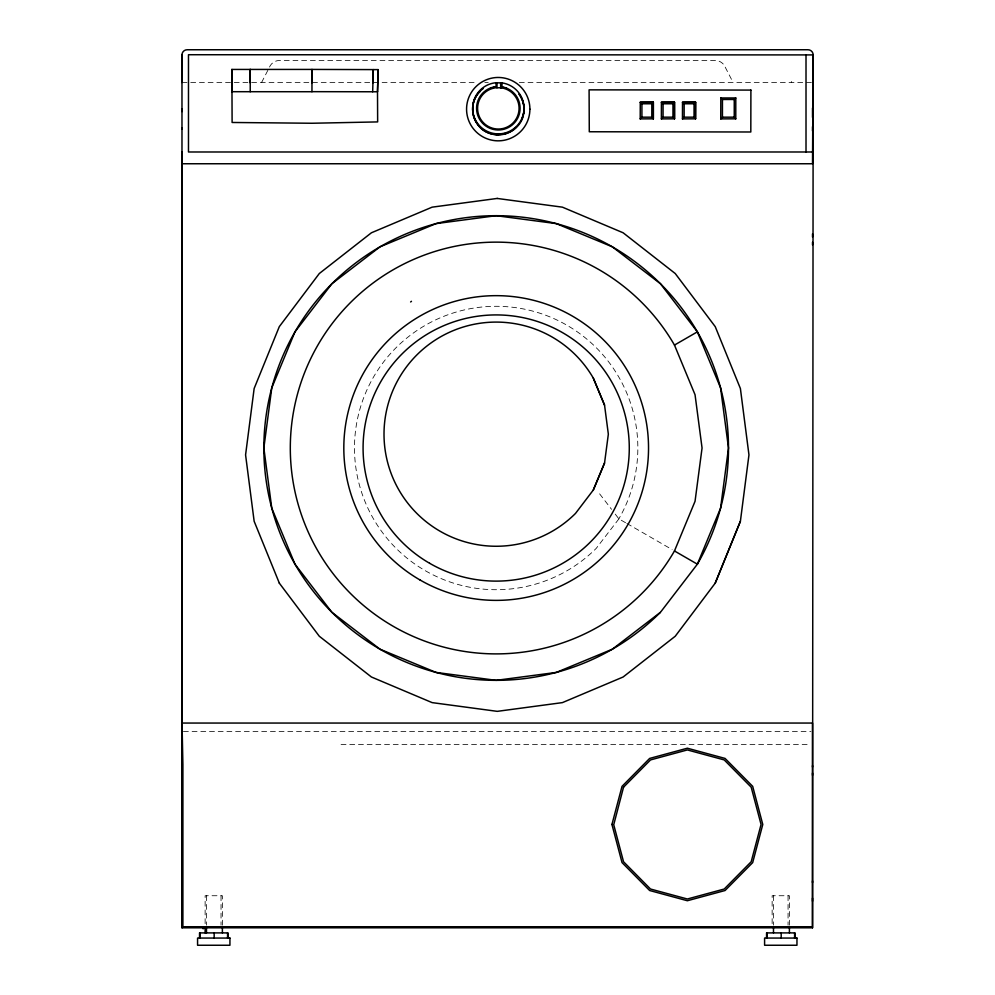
<?xml version="1.0" encoding="UTF-8"?>
<svg xmlns="http://www.w3.org/2000/svg" width="995" height="995" viewBox="0 0 995 995"><rect width="100%" height="100%" fill="white"/><g stroke="black" fill="none" stroke-linecap="round" stroke-linejoin="round"><path stroke-width="0.75" stroke-dasharray="4.97 3.73" d="M261.561 82.535L270.18 65.794A10.584 10.584 0 0 1 279.334 60.508L715.355 60.508A10.584 10.584 0 0 1 724.509 65.794L733.128 82.535M182.023 82.535L477.351 82.535M484.826 82.535L488.234 82.535M519.328 82.535L811.621 82.535M183.391 731.412L810.962 731.412M341.049 744.621L809.37 744.621M625.556 522.711L618.902 518.88L615.233 514.104M626.887 523.482L672.11 549.588M599.612 493.843L611.564 509.34M791.361 81.49L791.361 82.535M789.408 925.151L789.408 895.736L772.145 895.736L772.145 925.151M788.065 895.736L788.065 925.151M773.488 895.736L773.488 925.151M222.382 925.151L222.382 895.736L205.132 895.736L205.132 925.151M221.039 895.736L221.039 925.151M206.475 895.736L206.475 925.151M618.902 518.88L596.254 548.332A141.688 141.688 0 0 1 362.988 496.343A141.688 141.688 0 0 1 508.582 306.846A141.688 141.688 0 0 1 618.853 518.843"/><path stroke-width="1.49" d="M181.973 54.912L182.023 927.8L812.517 927.8L813.164 54.912A5.162 5.162 0 0 0 808.002 49.75L187.135 49.75A5.162 5.162 0 0 0 181.973 54.912L181.973 82.535M181.836 731.412L182.023 927.8L182.893 926.743L182.906 764.707L182.023 723.054L812.517 723.054L812.517 927.8M203.179 928.845L203.179 927.8M231.773 91.764L231.885 69.439L232.109 122.472L311.982 123.256L377.652 121.912L377.503 91.776L311.957 91.664L311.982 69.426L231.773 69.439M651.812 103.766L651.812 117.174L653.329 118.815L640.208 118.89L640.27 102.249L653.329 102.249L653.329 118.815L653.329 102.249L640.208 102.311L641.912 103.766L651.812 103.766L653.329 102.249M640.208 118.89L641.912 117.186L641.912 103.766M672.968 103.766L672.968 117.174L674.498 118.815L661.376 118.89L661.426 102.249L674.486 102.249L674.498 118.815L674.486 102.249L661.376 102.311L663.068 103.766L672.968 103.766L674.486 102.249M661.376 118.89L663.068 117.186L663.068 103.766M694.062 103.766L694.05 117.174L695.58 118.815L682.458 118.89L682.52 102.249L695.592 102.249L682.471 102.311L684.15 103.766L694.062 103.766L695.592 102.249L695.53 118.878L695.542 102.311M682.458 118.89L684.137 117.186L684.15 103.766M735.778 118.815L720.753 118.89L720.815 97.958L735.79 97.958L735.778 118.815L734.248 117.174L734.26 99.475L735.753 98.02M720.753 118.89L722.432 117.186L722.445 99.475L720.815 97.958M812.517 901.271L812.517 898.099M812.517 882.615L812.517 880.911M812.517 775.354L812.517 772.991M812.517 767.045L812.517 765.59M812.517 244.981L812.517 242.233M812.517 237.021L812.517 233.875M812.517 130.93L812.517 126.676M812.517 117.41L812.517 108.02M813.164 54.912L813.164 151.986L188.478 151.986L188.478 54.725L813.164 54.912L812.517 163.752L181.973 163.752M496.953 87.834L497.065 82.809M500.634 82.883L500.672 87.821M507.04 88.58L501.492 86.963L501.579 83.12L500.783 83.095M495.97 86.665A21.753 21.716 0 0 0 479.727 119.512A21.753 21.716 0 0 0 516.417 120.333A21.753 21.716 0 0 0 501.654 86.789L501.741 82.908M372.926 82.908L373.312 69.6L378.137 69.613L377.503 91.776L378.137 69.613M372.677 91.776L373.312 69.6L311.982 69.426L311.982 82.809M279.296 583.12L319.296 636.24L371.421 676.998L432.128 702.619L497.264 711.35L562.411 702.619L623.119 676.998L675.244 636.24L715.243 583.12L740.392 521.268L748.961 454.889L740.392 388.51L715.243 326.658L675.244 273.538L623.119 232.78L562.411 207.159L497.152 198.44M611.937 824.469L622.037 786.336L649.648 758.426L687.358 748.215L725.069 758.426L752.68 786.336L762.779 824.469L752.68 862.603L725.069 890.513L687.358 900.736L649.648 890.513L622.037 862.603L611.937 824.469L612.684 824.469M521.828 119.574L523.706 113.144A25.683 25.634 0 0 0 519.042 94.09A25.683 25.634 4.1 0 1 523.706 113.156C521.193 134.959 489.888 142.559 477.612 124.387A25.683 25.634 2.6 0 1 472.948 105.321A25.683 25.634 0 0 0 513.507 129.922L516.529 127.037M715.169 583.232L740.392 521.268M604.525 405.164L593.318 378.125A112.174 112.087 0 0 0 431.842 342.355A112.174 112.087 0 0 0 410.251 506.219A112.174 112.087 0 0 0 575.496 513.432L593.318 490.013L604.525 462.986M674.473 550.956L695.045 501.306L702.06 448.011L695.045 394.729L674.473 345.078A205.878 205.878 0 0 0 363.847 290.304A205.878 205.878 0 0 0 363.847 605.731A205.878 205.878 0 0 0 674.473 550.956L697.371 564.177L660.456 612.298L612.335 649.213L556.304 672.421L496.182 680.344L436.046 672.421L380.015 649.213L331.895 612.298L294.98 564.177L271.772 508.146L263.849 448.011L271.772 387.888L294.98 331.857L331.895 283.737L380.015 246.822L436.046 223.614L496.182 215.691L556.304 223.614L612.335 246.822L660.456 283.737L697.371 331.857L720.579 387.888L728.502 448.011L720.579 508.146L697.371 564.177A232.32 232.32 0 0 0 516.504 216.587A232.32 232.32 0 0 0 277.804 527.313A232.32 232.32 0 0 0 660.27 612.472M480.063 91.503L478.309 93.182A25.683 25.634 2.6 0 0 475.399 97.697A25.683 25.634 0 0 1 483.16 88.555M410.624 301.97L411.47 301.298M674.473 345.078L697.371 331.857M490.51 88.207L496.119 86.839L496.057 82.784L496.915 83.008M497.264 198.428L432.128 207.159L371.421 232.78L319.296 273.538L279.296 326.658L254.148 388.51L245.578 454.889L254.148 521.268L279.371 583.232M496.194 134.611L506.231 133.479M231.698 91.702L311.982 91.727M722.445 99.475L734.26 99.475M641.912 117.186L651.812 117.174M663.068 117.186L672.968 117.174M684.137 117.186L694.05 117.174M722.432 117.186L734.248 117.174M182.893 926.743L812.094 926.743M250.23 91.764L250.23 69.426L250.23 82.834M181.973 151.986L182.023 731.412M806.012 54.725L806.012 151.986M794.993 938.061L794.993 932.9L766.56 932.9L766.56 938.061M794.595 932.9L794.595 938.061M789.408 926.706L789.408 932.9M781.187 932.9L781.187 938.061M773.488 926.706L773.488 932.9M766.971 932.9L766.971 938.061M593.318 378.125L604.525 404.965L608.343 434.168L604.525 463.185L593.318 490.013M227.967 938.061L227.967 932.9L199.535 932.9L199.535 938.061M227.569 932.9L227.569 938.061M222.382 926.706L222.382 932.9M214.161 932.9L214.161 938.061M206.475 926.706L206.475 932.9M205.132 926.706L205.132 932.9M199.945 932.9L199.945 938.061M182.023 109.064L182.023 111.577M182.023 127.708L182.023 128.989M182.023 766.635L182.023 768.09M182.023 882.304L182.023 883.659M182.023 900.326L182.023 902.328M750.902 90.085L750.815 131.987L589.289 131.763L589.09 89.848L750.902 90.085M623.542 787.182L613.728 824.731L623.542 861.745L650.519 889.032L687.358 899.007L724.211 889.032L751.188 861.745L761.063 824.469L751.188 787.194L724.211 759.919L687.358 749.932L650.519 759.919L623.542 787.182M229.932 938.061L197.57 938.061L197.57 945.25L229.932 945.25L229.932 938.061M796.958 938.061L764.595 938.061L764.595 945.25L796.958 945.25L796.958 938.061M502.251 82.921L495.547 82.772A25.683 25.634 0 0 0 476.369 121.552A25.683 25.634 0 0 0 519.676 122.509A25.683 25.634 0 0 0 502.251 82.921M501.492 87.846L496.082 87.722A20.746 20.721 0 0 0 480.585 119.052A20.746 20.721 0 0 0 515.584 119.835A20.746 20.721 0 0 0 501.492 87.846M420.002 579.961A152.347 152.347 0 0 0 648.529 448.011A152.347 152.347 0 0 0 420.002 316.074A152.347 152.347 0 0 0 420.002 579.961M429.629 563.282A133.094 133.094 0 0 0 629.275 448.011A133.094 133.094 0 0 0 429.629 332.753A133.094 133.094 0 0 0 429.629 563.282M474.826 98.903A25.683 25.634 0 0 0 473.185 104.015A25.683 25.634 2.6 0 1 474.826 98.903M529.9 109.164A31.753 31.691 4.6 0 0 497.239 77.473A31.753 31.691 2.6 0 0 466.568 109.151A31.753 31.691 2.6 0 0 497.239 140.83A31.753 31.691 4.6 0 0 529.9 109.164"/></g></svg>
